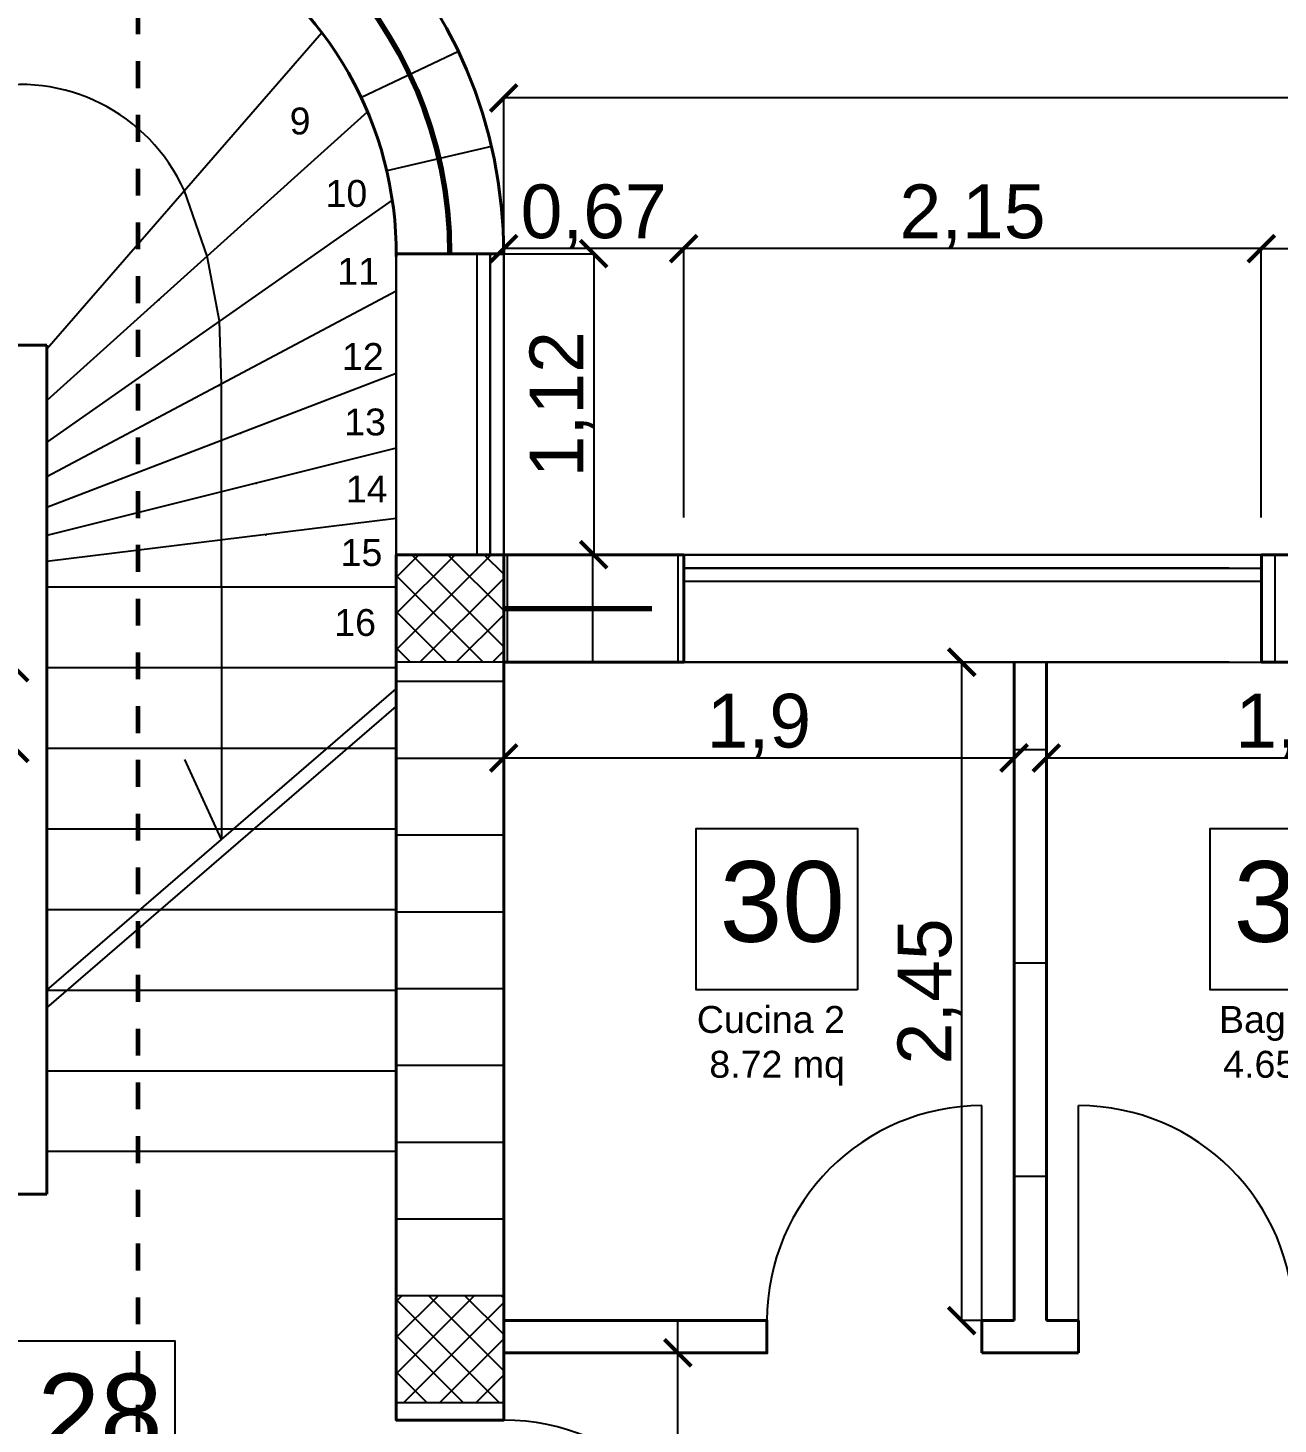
# Model space of a CAD drawing. Header units: millimetres. Extents: x 2459 to 3981, y 1231 to 4850.
# Drawn here: x 3704.05 to 3708.71, y 1289.06 to 1294.25 of the extents above; entities that cross this region are included whole.
import ezdxf

# ---------------------------------------------------------------- set-up
doc = ezdxf.new("R2010")
doc.units = ezdxf.units.MM
doc.linetypes.add('JIS_02_0.7', pattern=[1.35, 0.75, -0.6])
doc.linetypes.add('TRATTEGGIATA', pattern=[0.75, 0.5, -0.25])
for name, color, linetype, lineweight in [('linee murature', 253, 'Continuous', 70), ('linee muri', 7, 'Continuous', 40), ('SEZIONI', 7, 'TRATTEGGIATA', 60)]:
    doc.layers.add(name, color=color, linetype=linetype, lineweight=lineweight)
doc.layers.add('quoteee', color=7, linetype='Continuous')
doc.styles.get("Standard").update_dxf_attribs({"font": 'arial.ttf'})
doc.dimstyles.new('Copia di ISO-25', dxfattribs={"dimtxt": 0.2, "dimasz": 0.1, "dimexe": 0, "dimexo": 0, "dimgap": 0, "dimtad": 3, "dimtxsty": 'Standard', "dimblk": 'ARCHTICK', "dimcen": -2.5, "dimclrd": 256, "dimclre": 256, "dimclrt": 256, "dimadec": 0, "dimazin": 0, "dimtfac": 1, "dimtmove": 2, "dimatfit": 3, "dimldrblk": 'ARCHTICK', "dimfxl": 1, "dimfxlon": 1, "dimtfillclr": 256, "dimlwd": -1, "dimlwe": -1, "dimarcsym": 0})
pattern_1 = [(45, (-1.35194, 0.4), (-0.067351921, 0.067351921), []), (135, (-1.35194, 0.4), (-0.067351921, -0.067351921), [])]

# ---------------------------------------------------------------- blocks, each defined once
blk = doc.blocks.new('_ArchTick')
at = {"color": 0, "linetype": 'ByBlock', "const_width": 0.15}
blk.add_lwpolyline([(-0.5, -0.5), (0.5, 0.5)], dxfattribs=at)
blk = doc.blocks.new('*D338')
at = {"layer": 'Defpoints', "color": 0, "lineweight": -3, "ltscale": 0.01, "transparency": 16777216}
for p in [(3705.8247, 1291.8906), (3707.7247, 1291.8906), (3707.7247, 1291.5342)]:
    blk.add_point(p, dxfattribs=at)
at = {"layer": 'quoteee', "ltscale": 0.01, "transparency": 16777216}
for p, q in [((3705.8247, 1291.8906), (3705.8247, 1291.5342)), ((3707.7247, 1291.8906), (3707.7247, 1291.5342)), ((3705.8247, 1291.5342), (3707.7247, 1291.5342))]:
    blk.add_line(p, q, dxfattribs=at)
at = {"layer": 'quoteee', "ltscale": 0.01, "transparency": 16777216, "xscale": 0.1, "yscale": 0.1, "zscale": 0.1, "rotation": 180}
blk.add_blockref('_ArchTick', (3705.8247, 1291.5342), dxfattribs=at)
at = {"layer": 'quoteee', "ltscale": 0.01, "transparency": 16777216, "xscale": 0.1, "yscale": 0.1, "zscale": 0.1}
blk.add_blockref('_ArchTick', (3707.7247, 1291.5342), dxfattribs=at)
at = {"layer": 'quoteee', "ltscale": 0.01, "transparency": 16777216, "insert": (3706.7747, 1291.6544), "char_height": 0.2, "attachment_point": 5}
blk.add_mtext('1,9', dxfattribs=at)
blk = doc.blocks.new('*D339')
at = {"layer": 'Defpoints', "color": 0, "lineweight": -3, "ltscale": 0.01, "transparency": 16777216}
for p in [(3707.8447, 1291.8906), (3709.7947, 1291.8906), (3709.7947, 1291.5342)]:
    blk.add_point(p, dxfattribs=at)
at = {"layer": 'quoteee', "ltscale": 0.01, "transparency": 16777216}
for p, q in [((3707.8447, 1291.8906), (3707.8447, 1291.5342)), ((3709.7947, 1291.8906), (3709.7947, 1291.5342)), ((3707.8447, 1291.5342), (3709.7947, 1291.5342))]:
    blk.add_line(p, q, dxfattribs=at)
at = {"layer": 'quoteee', "ltscale": 0.01, "transparency": 16777216, "xscale": 0.1, "yscale": 0.1, "zscale": 0.1, "rotation": 180}
blk.add_blockref('_ArchTick', (3707.8447, 1291.5342), dxfattribs=at)
at = {"layer": 'quoteee', "ltscale": 0.01, "transparency": 16777216, "xscale": 0.1, "yscale": 0.1, "zscale": 0.1}
blk.add_blockref('_ArchTick', (3709.7947, 1291.5342), dxfattribs=at)
at = {"layer": 'quoteee', "ltscale": 0.01, "transparency": 16777216, "insert": (3708.8197, 1291.6544), "char_height": 0.2, "attachment_point": 5}
blk.add_mtext('1,95', dxfattribs=at)
blk = doc.blocks.new('*D355')
at = {"layer": 'Defpoints', "color": 0, "lineweight": -3, "ltscale": 0.01, "transparency": 16777216}
for p in [(3707.5295, 1291.8906), (3707.7247, 1291.8906), (3707.7247, 1289.4406)]:
    blk.add_point(p, dxfattribs=at)
at = {"layer": 'quoteee', "ltscale": 0.01, "transparency": 16777216}
for p, q in [((3707.7247, 1291.8906), (3707.5295, 1291.8906)), ((3707.5295, 1289.4406), (3707.5295, 1291.8906)), ((3707.7247, 1289.4406), (3707.5295, 1289.4406))]:
    blk.add_line(p, q, dxfattribs=at)
at = {"layer": 'quoteee', "ltscale": 0.01, "transparency": 16777216, "xscale": 0.1, "yscale": 0.1, "zscale": 0.1}
for p, rotation in [((3707.5295, 1291.8906), 90), ((3707.5295, 1289.4406), 270)]:
    blk.add_blockref('_ArchTick', p, dxfattribs=dict(at, rotation=rotation))
at = {"layer": 'quoteee', "ltscale": 0.01, "transparency": 16777216, "insert": (3707.4093, 1290.6656), "char_height": 0.2, "attachment_point": 5, "rotation": 90}
blk.add_mtext('2,45', dxfattribs=at)
blk = doc.blocks.new('*D249')
at = {"layer": 'Defpoints', "color": 0, "lineweight": -3, "transparency": 16777216}
for p in [(3712.2147, 1295.3345), (3695.9147, 1292.2906), (3712.2147, 1292.2906)]:
    blk.add_point(p, dxfattribs=at)
at = {"layer": 'quoteee', "transparency": 16777216}
for p, q in [((3695.9147, 1294.3345), (3695.9147, 1295.3345)), ((3695.9147, 1295.3345), (3712.2147, 1295.3345)), ((3712.2147, 1294.3345), (3712.2147, 1295.3345))]:
    blk.add_line(p, q, dxfattribs=at)
at = {"layer": 'quoteee', "transparency": 16777216, "xscale": 0.1, "yscale": 0.1, "zscale": 0.1, "rotation": 180}
blk.add_blockref('_ArchTick', (3695.9147, 1295.3345), dxfattribs=at)
at = {"layer": 'quoteee', "transparency": 16777216, "xscale": 0.1, "yscale": 0.1, "zscale": 0.1}
blk.add_blockref('_ArchTick', (3712.2147, 1295.3345), dxfattribs=at)
at = {"layer": 'quoteee', "transparency": 16777216, "insert": (3704.0647, 1295.4547), "char_height": 0.2, "attachment_point": 5}
blk.add_mtext('16,3', dxfattribs=at)
blk = doc.blocks.new('*D250')
at = {"layer": 'Defpoints', "color": 0, "lineweight": -3, "transparency": 16777216}
for p in [(3705.8247, 1293.4106), (3705.8247, 1292.2906), (3706.1597, 1292.2906)]:
    blk.add_point(p, dxfattribs=at)
at = {"layer": 'quoteee', "transparency": 16777216}
for p, q in [((3705.8247, 1293.4106), (3706.1597, 1293.4106)), ((3706.1597, 1293.4106), (3706.1597, 1292.2906)), ((3705.8247, 1292.2906), (3706.1597, 1292.2906))]:
    blk.add_line(p, q, dxfattribs=at)
at = {"layer": 'quoteee', "transparency": 16777216, "xscale": 0.1, "yscale": 0.1, "zscale": 0.1}
for p, rotation in [((3706.1597, 1293.4106), 90), ((3706.1597, 1292.2906), 270)]:
    blk.add_blockref('_ArchTick', p, dxfattribs=dict(at, rotation=rotation))
at = {"layer": 'quoteee', "transparency": 16777216, "insert": (3706.0396, 1292.8506), "char_height": 0.2, "attachment_point": 5, "rotation": 90}
blk.add_mtext('1,12', dxfattribs=at)
blk = doc.blocks.new('*D251')
at = {"layer": 'Defpoints', "color": 0, "lineweight": -3, "transparency": 16777216}
for p in [(3705.8247, 1293.4296), (3705.8247, 1292.2906), (3706.4947, 1292.2906)]:
    blk.add_point(p, dxfattribs=at)
at = {"layer": 'quoteee', "transparency": 16777216}
for p, q in [((3705.8247, 1292.4296), (3705.8247, 1293.4296)), ((3706.4947, 1293.4296), (3705.8247, 1293.4296)), ((3706.4947, 1292.4296), (3706.4947, 1293.4296))]:
    blk.add_line(p, q, dxfattribs=at)
at = {"layer": 'quoteee', "transparency": 16777216, "xscale": 0.1, "yscale": 0.1, "zscale": 0.1, "rotation": 180}
blk.add_blockref('_ArchTick', (3705.8247, 1293.4296), dxfattribs=at)
at = {"layer": 'quoteee', "transparency": 16777216, "xscale": 0.1, "yscale": 0.1, "zscale": 0.1}
blk.add_blockref('_ArchTick', (3706.4947, 1293.4296), dxfattribs=at)
at = {"layer": 'quoteee', "transparency": 16777216, "insert": (3706.1597, 1293.5497), "char_height": 0.2, "attachment_point": 5}
blk.add_mtext('0,67', dxfattribs=at)
blk = doc.blocks.new('*D252')
at = {"layer": 'Defpoints', "color": 0, "lineweight": -3, "transparency": 16777216}
for p in [(3706.4947, 1293.4296), (3706.4947, 1292.2906), (3708.6447, 1292.2906)]:
    blk.add_point(p, dxfattribs=at)
at = {"layer": 'quoteee', "transparency": 16777216}
for p, q in [((3706.4947, 1292.4296), (3706.4947, 1293.4296)), ((3708.6447, 1293.4296), (3706.4947, 1293.4296)), ((3708.6447, 1292.4296), (3708.6447, 1293.4296))]:
    blk.add_line(p, q, dxfattribs=at)
at = {"layer": 'quoteee', "transparency": 16777216, "xscale": 0.1, "yscale": 0.1, "zscale": 0.1, "rotation": 180}
blk.add_blockref('_ArchTick', (3706.4947, 1293.4296), dxfattribs=at)
at = {"layer": 'quoteee', "transparency": 16777216, "xscale": 0.1, "yscale": 0.1, "zscale": 0.1}
blk.add_blockref('_ArchTick', (3708.6447, 1293.4296), dxfattribs=at)
at = {"layer": 'quoteee', "transparency": 16777216, "insert": (3707.5697, 1293.5497), "char_height": 0.2, "attachment_point": 5}
blk.add_mtext('2,15', dxfattribs=at)
blk = doc.blocks.new('*D253')
at = {"layer": 'Defpoints', "color": 0, "lineweight": -3, "transparency": 16777216}
for p in [(3712.2147, 1293.4296), (3708.6447, 1292.2906), (3712.2147, 1292.2906)]:
    blk.add_point(p, dxfattribs=at)
at = {"layer": 'quoteee', "transparency": 16777216}
for p, q in [((3708.6447, 1292.4296), (3708.6447, 1293.4296)), ((3708.6447, 1293.4296), (3712.2147, 1293.4296)), ((3712.2147, 1292.4296), (3712.2147, 1293.4296))]:
    blk.add_line(p, q, dxfattribs=at)
at = {"layer": 'quoteee', "transparency": 16777216, "xscale": 0.1, "yscale": 0.1, "zscale": 0.1, "rotation": 180}
blk.add_blockref('_ArchTick', (3708.6447, 1293.4296), dxfattribs=at)
at = {"layer": 'quoteee', "transparency": 16777216, "xscale": 0.1, "yscale": 0.1, "zscale": 0.1}
blk.add_blockref('_ArchTick', (3712.2147, 1293.4296), dxfattribs=at)
at = {"layer": 'quoteee', "transparency": 16777216, "insert": (3710.4297, 1293.5497), "char_height": 0.2, "attachment_point": 5}
blk.add_mtext('3,57', dxfattribs=at)
blk = doc.blocks.new('*D254')
at = {"layer": 'Defpoints', "color": 0, "lineweight": -3, "transparency": 16777216}
for p in [(3705.8247, 1293.9904), (3705.8247, 1292.2906), (3712.2147, 1292.2906)]:
    blk.add_point(p, dxfattribs=at)
at = {"layer": 'quoteee', "transparency": 16777216}
for p, q in [((3705.8247, 1292.9904), (3705.8247, 1293.9904)), ((3712.2147, 1293.9904), (3705.8247, 1293.9904)), ((3712.2147, 1292.9904), (3712.2147, 1293.9904))]:
    blk.add_line(p, q, dxfattribs=at)
at = {"layer": 'quoteee', "transparency": 16777216, "xscale": 0.1, "yscale": 0.1, "zscale": 0.1, "rotation": 180}
blk.add_blockref('_ArchTick', (3705.8247, 1293.9904), dxfattribs=at)
at = {"layer": 'quoteee', "transparency": 16777216, "xscale": 0.1, "yscale": 0.1, "zscale": 0.1}
blk.add_blockref('_ArchTick', (3712.2147, 1293.9904), dxfattribs=at)
at = {"layer": 'quoteee', "transparency": 16777216, "insert": (3709.0197, 1294.1106), "char_height": 0.2, "attachment_point": 5}
blk.add_mtext('6,39', dxfattribs=at)
blk = doc.blocks.new('*D463')
at = {"layer": 'Defpoints', "color": 0, "lineweight": -3, "transparency": 16777216}
for p in [(3706.4147, 1289.3206), (3706.4725, 1289.3206), (3706.4147, 1285.3206)]:
    blk.add_point(p, dxfattribs=at)
at = {"layer": 'quoteee', "transparency": 16777216}
for p, q in [((3706.4147, 1289.3206), (3706.4725, 1289.3206)), ((3706.4725, 1285.3206), (3706.4725, 1289.3206)), ((3706.4147, 1285.3206), (3706.4725, 1285.3206))]:
    blk.add_line(p, q, dxfattribs=at)
at = {"layer": 'quoteee', "transparency": 16777216, "xscale": 0.1, "yscale": 0.1, "zscale": 0.1}
for p, rotation in [((3706.4725, 1289.3206), 90), ((3706.4725, 1285.3206), 270)]:
    blk.add_blockref('_ArchTick', p, dxfattribs=dict(at, rotation=rotation))
at = {"layer": 'quoteee', "transparency": 16777216, "insert": (3706.3725, 1287.3206), "char_height": 0.2, "attachment_point": 5, "rotation": 90}
blk.add_mtext('4', dxfattribs=at)
blk = doc.blocks.new('*D407')
at = {"layer": 'Defpoints', "color": 0, "lineweight": -3, "transparency": 16777216}
for p in [(3704.0047, 1291.8706), (3704.0047, 1291.5706), (3704.0047, 1291.5706)]:
    blk.add_point(p, dxfattribs=at)
at = {"layer": 'quoteee', "transparency": 16777216}
blk.add_line((3704.0047, 1291.8706), (3704.0047, 1291.5706), dxfattribs=at)
at = {"layer": 'quoteee', "transparency": 16777216, "xscale": 0.1, "yscale": 0.1, "zscale": 0.1}
for p, rotation in [((3704.0047, 1291.8706), 90), ((3704.0047, 1291.5706), 270)]:
    blk.add_blockref('_ArchTick', p, dxfattribs=dict(at, rotation=rotation))
at = {"layer": 'quoteee', "transparency": 16777216, "insert": (3703.7292, 1291.7206), "char_height": 0.2, "attachment_point": 5, "rotation": 90}
blk.add_mtext('0,3', dxfattribs=at)

msp = doc.modelspace()

# ---------------------------------------------------------------- hatches: boundary and pattern name
at = {"linetype": 'Continuous'}
h = msp.add_hatch(dxfattribs=at)
h.set_pattern_fill('ANSI37', color=256, scale=0.03)
h.set_pattern_definition(pattern_1)
h.paths.add_polyline_path([(3712.214742, 1289.534637), (3711.815965, 1289.534637), (3711.814742, 1289.533414), (3711.814742, 1289.144162), (3711.824267, 1289.134637), (3712.214742, 1289.134637)])
h.paths.add_polyline_path([(3707.817242, 1280.470565), (3707.417242, 1280.470565), (3707.417242, 1280.070565), (3707.817242, 1280.070565)])
h.paths.add_polyline_path([(3712.214742, 1280.470565), (3711.814742, 1280.470565), (3711.814742, 1280.070565), (3712.214742, 1280.070565)])
h.paths.add_polyline_path([(3712.214742, 1285.320565), (3711.814742, 1285.320565), (3711.814742, 1284.920565), (3712.214742, 1284.920565)])
h.paths.add_polyline_path([(3712.214742, 1292.290565), (3711.814742, 1292.290565), (3711.814742, 1291.890565), (3712.214742, 1291.890565)])
h.paths.add_polyline_path([(3709.204742, 1292.290565), (3708.804742, 1292.290565), (3708.804742, 1291.890565), (3709.204742, 1291.890565)])
h.paths.add_polyline_path([(3705.824742, 1292.290565), (3705.424742, 1292.290565), (3705.424742, 1291.897159), (3705.431336, 1291.890565), (3705.824742, 1291.890565)])
h.paths.add_polyline_path([(3705.824742, 1289.534637), (3705.424742, 1289.534637), (3705.424742, 1289.134637), (3705.824742, 1289.134637)])
h.paths.add_polyline_path([(3703.999742, 1280.470565), (3703.599742, 1280.470565), (3703.599742, 1280.070565), (3703.999742, 1280.070565)])
h.paths.add_polyline_path([(3705.824742, 1285.320565), (3705.424742, 1285.320565), (3705.424742, 1284.920565), (3705.824742, 1284.920565)])
h.paths.add_polyline_path([(3707.819742, 1285.320565), (3707.419742, 1285.320565), (3707.419742, 1284.920565), (3707.554742, 1284.920565), (3707.819742, 1284.920565)])
h.paths.add_polyline_path([(3695.914742, 1291.890565), (3696.314742, 1291.890565), (3696.314742, 1292.290565), (3695.914742, 1292.290565)])
h.paths.add_polyline_path([(3698.924742, 1292.290565), (3698.924742, 1291.890565), (3699.324742, 1291.890565), (3699.324742, 1292.290565)])
h.paths.add_polyline_path([(3702.304742, 1292.290565), (3702.304742, 1291.890565), (3702.704742, 1291.890565), (3702.704742, 1292.290565)])
h.paths.add_polyline_path([(3702.704742, 1289.534637), (3702.304742, 1289.534637), (3702.304742, 1289.134637), (3702.704742, 1289.134637)])
h.paths.add_polyline_path([(3696.314742, 1289.134637), (3696.314742, 1289.534637), (3695.914742, 1289.534637), (3695.914742, 1289.134637)])
h.paths.add_polyline_path([(3702.304742, 1285.320565), (3702.304742, 1284.920565), (3702.704742, 1284.920565), (3702.704742, 1285.320565)])
h.paths.add_polyline_path([(3700.674742, 1284.920565), (3700.674742, 1285.320565), (3700.274742, 1285.320565), (3700.274742, 1284.920565)])
h.paths.add_polyline_path([(3696.314742, 1284.920565), (3696.314742, 1285.320565), (3695.914742, 1285.320565), (3695.914742, 1284.920565)])
h.paths.add_polyline_path([(3700.274742, 1280.470565), (3700.274742, 1280.070565), (3700.674742, 1280.070565), (3700.674742, 1280.470565)])
h.paths.add_polyline_path([(3696.314742, 1280.070565), (3696.314742, 1280.470565), (3695.914742, 1280.470565), (3695.914742, 1280.070565)])
h = msp.add_hatch()
h.set_pattern_fill('ANSI37', color=256, scale=0.03)
h.set_pattern_definition(pattern_1)
h.paths.add_polyline_path([(3712.214742, 1289.534637), (3711.815965, 1289.534637), (3711.814742, 1289.533414), (3711.814742, 1289.144162), (3711.824267, 1289.134637), (3712.214742, 1289.134637)])
h.paths.add_polyline_path([(3707.817242, 1280.470565), (3707.417242, 1280.470565), (3707.417242, 1280.070565), (3707.817242, 1280.070565)])
h.paths.add_polyline_path([(3712.214742, 1280.470565), (3711.814742, 1280.470565), (3711.814742, 1280.070565), (3712.214742, 1280.070565)])
h.paths.add_polyline_path([(3712.214742, 1285.320565), (3711.814742, 1285.320565), (3711.814742, 1284.920565), (3712.214742, 1284.920565)])
h.paths.add_polyline_path([(3712.214742, 1292.290565), (3711.814742, 1292.290565), (3711.814742, 1291.890565), (3712.214742, 1291.890565)])
h.paths.add_polyline_path([(3709.204742, 1292.290565), (3708.804742, 1292.290565), (3708.804742, 1291.890565), (3709.204742, 1291.890565)])
h.paths.add_polyline_path([(3705.824742, 1292.290565), (3705.424742, 1292.290565), (3705.424742, 1291.897159), (3705.431336, 1291.890565), (3705.824742, 1291.890565)])
h.paths.add_polyline_path([(3705.824742, 1289.534637), (3705.424742, 1289.534637), (3705.424742, 1289.134637), (3705.824742, 1289.134637)])
h.paths.add_polyline_path([(3703.999742, 1280.470565), (3703.599742, 1280.470565), (3703.599742, 1280.070565), (3703.999742, 1280.070565)])
h.paths.add_polyline_path([(3705.824742, 1285.320565), (3705.424742, 1285.320565), (3705.424742, 1284.920565), (3705.824742, 1284.920565)])
h.paths.add_polyline_path([(3707.819742, 1285.320565), (3707.419742, 1285.320565), (3707.419742, 1284.920565), (3707.554742, 1284.920565), (3707.819742, 1284.920565)])
h.paths.add_polyline_path([(3695.914742, 1291.890565), (3696.314742, 1291.890565), (3696.314742, 1292.290565), (3695.914742, 1292.290565)])
h.paths.add_polyline_path([(3698.924742, 1292.290565), (3698.924742, 1291.890565), (3699.324742, 1291.890565), (3699.324742, 1292.290565)])
h.paths.add_polyline_path([(3702.304742, 1292.290565), (3702.304742, 1291.890565), (3702.704742, 1291.890565), (3702.704742, 1292.290565)])
h.paths.add_polyline_path([(3702.704742, 1289.534637), (3702.304742, 1289.534637), (3702.304742, 1289.134637), (3702.704742, 1289.134637)])
h.paths.add_polyline_path([(3696.314742, 1289.134637), (3696.314742, 1289.534637), (3695.914742, 1289.534637), (3695.914742, 1289.134637)])
h.paths.add_polyline_path([(3702.304742, 1285.320565), (3702.304742, 1284.920565), (3702.704742, 1284.920565), (3702.704742, 1285.320565)])
h.paths.add_polyline_path([(3700.674742, 1284.920565), (3700.674742, 1285.320565), (3700.274742, 1285.320565), (3700.274742, 1284.920565)])
h.paths.add_polyline_path([(3696.314742, 1284.920565), (3696.314742, 1285.320565), (3695.914742, 1285.320565), (3695.914742, 1284.920565)])
h.paths.add_polyline_path([(3700.274742, 1280.470565), (3700.274742, 1280.070565), (3700.674742, 1280.070565), (3700.674742, 1280.470565)])
h.paths.add_polyline_path([(3696.314742, 1280.070565), (3696.314742, 1280.470565), (3695.914742, 1280.470565), (3695.914742, 1280.070565)])

# ---------------------------------------------------------------- linework, layer by layer
for p, q in [((3704.124742, 1293.056348), (3705.147771, 1294.233209)), ((3704.124742, 1293.056348), (3705.147771, 1294.233209)), ((3705.295622, 1293.993371), (3705.657029, 1294.164785)), ((3705.31816, 1293.938434), (3704.124742, 1292.863876)), ((3705.391142, 1293.720063), (3705.780646, 1293.811092)), ((3705.410116, 1293.609753), (3704.124742, 1292.709725)), ((3704.721451, 1293.401155), (3704.636257, 1293.644779)), ((3704.767429, 1293.159739), (3704.721451, 1293.401155)), ((3705.424742, 1292.290565), (3705.424742, 1293.410565)), ((3705.424742, 1292.290565), (3705.424742, 1293.410565)), ((3705.424742, 1292.290565), (3705.424742, 1293.410565)), ((3705.824742, 1293.410565), (3705.424742, 1293.410565)), ((3705.424742, 1292.290565), (3705.424742, 1293.400175)), ((3705.774742, 1293.410565), (3705.774742, 1292.290565)), ((3705.824742, 1292.290565), (3705.824742, 1293.410565)), ((3705.824742, 1292.290565), (3705.824742, 1293.410565)), ((3705.424742, 1293.271203), (3704.124742, 1292.579981)), ((3704.774742, 1292.925592), (3704.767429, 1293.159739)), ((3704.004742, 1293.070565), (3704.124742, 1293.070565)), ((3704.124742, 1293.070565), (3704.124742, 1289.910565)), ((3705.424742, 1292.965163), (3704.124742, 1292.46614)), ((3704.774742, 1292.715652), (3704.774742, 1292.925592)), ((3704.774742, 1292.52461), (3704.774742, 1292.715652)), ((3705.424742, 1292.686674), (3704.124742, 1292.362547)), ((3704.774742, 1292.344919), (3704.774742, 1292.52461)), ((3704.774742, 1292.344919), (3704.774742, 1292.52461)), ((3705.424742, 1292.424729), (3704.124742, 1292.265109)), ((3705.424742, 1292.424729), (3704.124742, 1292.265109)), ((3704.774742, 1292.170565), (3704.774742, 1292.344919)), ((3704.774742, 1292.170565), (3704.774742, 1292.344919)), ((3705.824742, 1292.290565), (3705.424742, 1292.290565)), ((3705.824742, 1292.290565), (3705.424742, 1292.290565)), ((3705.424742, 1292.290565), (3705.824742, 1292.290565)), ((3705.824742, 1292.290565), (3705.424742, 1292.290565)), ((3705.824742, 1292.290565), (3705.424742, 1292.290565)), ((3705.424742, 1292.290565), (3705.824742, 1292.290565)), ((3705.424742, 1292.290565), (3705.824742, 1292.290565)), ((3705.424742, 1289.070565), (3705.424742, 1292.290565)), ((3705.774742, 1292.290565), (3705.724742, 1292.290565)), ((3705.774742, 1292.290565), (3705.724742, 1292.290565)), ((3706.494742, 1292.290565), (3705.824742, 1292.290565)), ((3705.824742, 1292.290565), (3706.494742, 1292.290565)), ((3706.494742, 1292.290565), (3705.824742, 1292.290565)), ((3705.837452, 1292.290565), (3705.837452, 1291.890565)), ((3705.837452, 1292.290565), (3705.837452, 1291.890565)), ((3706.154952, 1292.290565), (3706.154952, 1291.890565)), ((3706.154952, 1292.290565), (3706.154952, 1291.890565)), ((3706.472452, 1292.290565), (3706.472452, 1291.890565)), ((3706.472452, 1292.290565), (3706.472452, 1291.890565)), ((3706.494742, 1291.890565), (3706.494742, 1292.290565)), ((3706.494742, 1292.290565), (3708.644742, 1292.290565)), ((3706.494742, 1291.890565), (3706.494742, 1292.290565)), ((3706.494742, 1292.290565), (3708.644742, 1292.290565)), ((3706.494742, 1292.290565), (3706.494742, 1291.890565)), ((3708.524742, 1292.290565), (3706.494742, 1292.290565)), ((3706.494742, 1291.890565), (3706.494742, 1292.290565)), ((3706.494742, 1292.290565), (3708.644742, 1292.290565)), ((3706.494742, 1292.290565), (3706.494742, 1291.890565)), ((3708.524742, 1292.290565), (3706.494742, 1292.290565)), ((3706.494742, 1291.890565), (3706.494742, 1292.290565)), ((3708.644742, 1292.290565), (3708.644742, 1291.890565)), ((3708.644742, 1292.290565), (3712.214742, 1292.290565)), ((3708.644742, 1292.290565), (3708.644742, 1291.890565)), ((3708.644742, 1292.290565), (3708.644742, 1291.890565)), ((3708.644742, 1292.290565), (3712.214742, 1292.290565)), ((3708.804742, 1292.290565), (3708.644742, 1292.290565)), ((3708.644742, 1292.290565), (3708.644742, 1291.890565)), ((3708.694952, 1292.290565), (3708.694952, 1291.890565)), ((3708.694952, 1292.290565), (3708.694952, 1291.890565)), ((3708.524742, 1292.240565), (3706.494742, 1292.240565)), ((3706.494742, 1292.240565), (3706.494742, 1292.190565)), ((3708.524742, 1292.240565), (3706.494742, 1292.240565)), ((3706.494742, 1292.240565), (3706.494742, 1292.190565)), ((3704.124742, 1292.170565), (3705.424742, 1292.170565)), ((3704.124742, 1292.170565), (3705.424742, 1292.170565)), ((3704.774742, 1292.170565), (3704.774742, 1291.231324)), ((3705.431336, 1291.890565), (3705.424742, 1291.897159)), ((3705.431336, 1291.890565), (3705.424742, 1291.897159)), ((3706.494742, 1291.890565), (3705.824742, 1291.890565)), ((3705.824742, 1289.440565), (3705.824742, 1291.890565)), ((3705.824742, 1291.890565), (3706.494742, 1291.890565)), ((3705.824742, 1291.890565), (3706.494742, 1291.890565)), ((3705.824742, 1291.890565), (3706.494742, 1291.890565)), ((3706.494742, 1291.890565), (3708.644742, 1291.890565)), ((3708.524742, 1291.890565), (3706.494742, 1291.890565)), ((3706.494742, 1291.890565), (3708.644742, 1291.890565)), ((3708.524742, 1291.890565), (3706.494742, 1291.890565)), ((3707.724742, 1289.440565), (3707.724742, 1291.890565)), ((3707.844742, 1291.890565), (3707.844742, 1289.440565)), ((3708.644742, 1291.890565), (3709.794742, 1291.890565)), ((3708.644742, 1291.890565), (3711.814742, 1291.890565)), ((3708.644742, 1291.890565), (3708.804742, 1291.890565)), ((3704.124742, 1291.870565), (3705.424742, 1291.870565)), ((3704.124742, 1291.870565), (3705.424742, 1291.870565)), ((3704.124742, 1290.670565), (3705.424742, 1291.792084)), ((3705.424742, 1291.819465), (3705.824742, 1291.819465)), ((3705.424742, 1291.819465), (3705.824742, 1291.819465)), ((3704.124742, 1290.604529), (3705.424742, 1291.726049)), ((3704.124742, 1291.570565), (3705.424742, 1291.570565)), ((3704.774742, 1291.231324), (3704.638285, 1291.528087)), ((3705.424742, 1291.533715), (3705.824742, 1291.533715)), ((3705.424742, 1291.533715), (3705.824742, 1291.533715)), ((3707.724742, 1291.565465), (3707.844742, 1291.565465)), ((3707.724742, 1291.565465), (3707.844742, 1291.565465)), ((3704.124742, 1291.270565), (3705.424742, 1291.270565)), ((3705.424742, 1291.247965), (3705.824742, 1291.247965)), ((3705.424742, 1291.247965), (3705.824742, 1291.247965)), ((3704.124742, 1290.970565), (3705.424742, 1290.970565)), ((3705.424742, 1290.962215), (3705.824742, 1290.962215)), ((3705.424742, 1290.962215), (3705.824742, 1290.962215)), ((3707.724742, 1290.771715), (3707.844742, 1290.771715)), ((3707.724742, 1290.771715), (3707.844742, 1290.771715)), ((3704.124742, 1290.670565), (3705.424742, 1290.670565)), ((3705.424742, 1290.676465), (3705.824742, 1290.676465)), ((3705.424742, 1290.676465), (3705.824742, 1290.676465)), ((3705.424742, 1290.390715), (3705.824742, 1290.390715)), ((3705.424742, 1290.390715), (3705.824742, 1290.390715)), ((3704.124742, 1290.370565), (3705.424742, 1290.370565)), ((3707.604742, 1289.440565), (3707.604742, 1290.240565)), ((3707.964742, 1289.440565), (3707.964742, 1290.240565)), ((3704.124742, 1290.070565), (3705.424742, 1290.070565)), ((3705.424742, 1290.104965), (3705.824742, 1290.104965)), ((3705.424742, 1290.104965), (3705.824742, 1290.104965)), ((3707.724742, 1289.977965), (3707.844742, 1289.977965)), ((3707.724742, 1289.977965), (3707.844742, 1289.977965)), ((3704.124742, 1289.910565), (3704.004742, 1289.910565)), ((3705.424742, 1289.819215), (3705.824742, 1289.819215)), ((3705.424742, 1289.819215), (3705.824742, 1289.819215)), ((3706.472452, 1289.320565), (3706.472452, 1289.440565)), ((3706.472452, 1289.320565), (3706.472452, 1289.440565)), ((3707.964742, 1289.320565), (3707.964742, 1289.440565)), ((3705.824742, 1289.070565), (3705.824742, 1289.320565))]:
    msp.add_line(p, q, dxfattribs=at)
for p, q in [((3704.124742, 1293.056348), (3705.147771, 1294.233209)), ((3704.124742, 1293.056348), (3705.147771, 1294.233209)), ((3705.295622, 1293.993371), (3705.657029, 1294.164785)), ((3705.31816, 1293.938434), (3704.124742, 1292.863876)), ((3705.391142, 1293.720063), (3705.780646, 1293.811092)), ((3705.410116, 1293.609753), (3704.124742, 1292.709725)), ((3704.721451, 1293.401155), (3704.636257, 1293.644779)), ((3704.767429, 1293.159739), (3704.721451, 1293.401155)), ((3705.424742, 1292.290565), (3705.424742, 1293.410565)), ((3705.424742, 1292.290565), (3705.424742, 1293.410565)), ((3705.424742, 1292.290565), (3705.424742, 1293.410565)), ((3705.424742, 1292.290565), (3705.424742, 1293.400175)), ((3705.774742, 1293.410565), (3705.774742, 1292.290565)), ((3705.824742, 1292.290565), (3705.824742, 1293.410565)), ((3705.824742, 1292.290565), (3705.824742, 1293.410565)), ((3705.424742, 1293.271203), (3704.124742, 1292.579981)), ((3704.774742, 1292.925592), (3704.767429, 1293.159739)), ((3705.424742, 1292.965163), (3704.124742, 1292.46614)), ((3704.774742, 1292.715652), (3704.774742, 1292.925592)), ((3704.774742, 1292.52461), (3704.774742, 1292.715652)), ((3705.424742, 1292.686674), (3704.124742, 1292.362547)), ((3704.774742, 1292.344919), (3704.774742, 1292.52461)), ((3704.774742, 1292.344919), (3704.774742, 1292.52461)), ((3705.424742, 1292.424729), (3704.124742, 1292.265109)), ((3705.424742, 1292.424729), (3704.124742, 1292.265109)), ((3704.774742, 1292.170565), (3704.774742, 1292.344919)), ((3704.774742, 1292.170565), (3704.774742, 1292.344919)), ((3705.824742, 1292.290565), (3705.424742, 1292.290565)), ((3705.824742, 1292.290565), (3705.424742, 1292.290565)), ((3705.424742, 1292.290565), (3705.824742, 1292.290565)), ((3705.824742, 1292.290565), (3705.424742, 1292.290565)), ((3705.824742, 1292.290565), (3705.424742, 1292.290565)), ((3705.424742, 1292.290565), (3705.824742, 1292.290565)), ((3705.774742, 1292.290565), (3705.724742, 1292.290565)), ((3705.774742, 1292.290565), (3705.724742, 1292.290565)), ((3706.494742, 1292.290565), (3705.824742, 1292.290565)), ((3705.824742, 1292.290565), (3706.494742, 1292.290565)), ((3706.494742, 1292.290565), (3708.644742, 1292.290565)), ((3706.494742, 1292.290565), (3708.644742, 1292.290565)), ((3708.524742, 1292.290565), (3706.494742, 1292.290565)), ((3706.494742, 1292.290565), (3708.644742, 1292.290565)), ((3708.524742, 1292.290565), (3706.494742, 1292.290565)), ((3708.644742, 1292.290565), (3708.644742, 1291.890565)), ((3708.644742, 1292.290565), (3712.214742, 1292.290565)), ((3708.644742, 1292.290565), (3708.644742, 1291.890565)), ((3708.644742, 1292.290565), (3708.644742, 1291.890565)), ((3708.644742, 1292.290565), (3712.214742, 1292.290565)), ((3708.524742, 1292.240565), (3706.494742, 1292.240565)), ((3706.494742, 1292.240565), (3706.494742, 1292.190565)), ((3708.524742, 1292.240565), (3706.494742, 1292.240565)), ((3706.494742, 1292.240565), (3706.494742, 1292.190565)), ((3704.124742, 1292.170565), (3705.424742, 1292.170565)), ((3704.124742, 1292.170565), (3705.424742, 1292.170565)), ((3704.774742, 1292.170565), (3704.774742, 1291.231324)), ((3706.494742, 1291.890565), (3705.824742, 1291.890565)), ((3705.824742, 1289.440565), (3705.824742, 1291.890565)), ((3705.824742, 1291.890565), (3706.494742, 1291.890565)), ((3705.824742, 1291.890565), (3706.494742, 1291.890565)), ((3706.494742, 1291.890565), (3708.644742, 1291.890565)), ((3708.524742, 1291.890565), (3706.494742, 1291.890565)), ((3706.494742, 1291.890565), (3708.644742, 1291.890565)), ((3708.524742, 1291.890565), (3706.494742, 1291.890565)), ((3708.644742, 1291.890565), (3709.794742, 1291.890565)), ((3708.644742, 1291.890565), (3711.814742, 1291.890565)), ((3704.124742, 1291.870565), (3705.424742, 1291.870565)), ((3704.124742, 1291.870565), (3705.424742, 1291.870565)), ((3704.124742, 1290.670565), (3705.424742, 1291.792084)), ((3704.124742, 1290.604529), (3705.424742, 1291.726049)), ((3704.124742, 1291.570565), (3705.424742, 1291.570565)), ((3704.774742, 1291.231324), (3704.638285, 1291.528087)), ((3704.124742, 1291.270565), (3705.424742, 1291.270565)), ((3704.124742, 1290.970565), (3705.424742, 1290.970565)), ((3704.124742, 1290.670565), (3705.424742, 1290.670565)), ((3704.124742, 1290.370565), (3705.424742, 1290.370565)), ((3707.604742, 1289.440565), (3707.604742, 1290.240565)), ((3707.964742, 1289.440565), (3707.964742, 1290.240565)), ((3704.124742, 1290.070565), (3705.424742, 1290.070565)), ((3705.824742, 1289.070565), (3705.824742, 1289.320565))]:
    msp.add_line(p, q)
at = {"linetype": 'Continuous', "ltscale": 0.01}
for p, q in [((3705.424742, 1292.290565), (3705.424742, 1289.070565)), ((3705.824742, 1291.890565), (3705.824742, 1289.070565)), ((3707.724742, 1291.890565), (3707.724742, 1289.440565)), ((3707.844742, 1291.890565), (3707.724742, 1291.890565)), ((3707.844742, 1291.890565), (3707.724742, 1291.890565)), ((3707.724742, 1291.890565), (3707.724742, 1289.440565)), ((3707.724742, 1291.890565), (3707.724742, 1289.440565)), ((3707.844742, 1291.890565), (3707.844742, 1289.440565)), ((3707.844742, 1291.890565), (3707.844742, 1289.440565)), ((3707.844742, 1291.890565), (3707.844742, 1289.440565)), ((3706.804742, 1289.440565), (3705.824742, 1289.440565)), ((3706.804742, 1289.440565), (3706.804742, 1289.320565)), ((3707.724742, 1289.440565), (3707.604742, 1289.440565)), ((3707.724742, 1289.440565), (3707.604742, 1289.440565)), ((3707.604742, 1289.440565), (3707.604742, 1289.320565)), ((3707.844742, 1289.440565), (3707.964742, 1289.440565)), ((3707.844742, 1289.440565), (3707.964742, 1289.440565)), ((3707.964742, 1289.440565), (3707.964742, 1289.320565)), ((3707.964742, 1289.440565), (3707.964742, 1289.320565)), ((3706.804742, 1289.320565), (3705.824742, 1289.320565)), ((3705.824742, 1289.320565), (3705.824742, 1289.070565)), ((3707.844742, 1289.320565), (3707.604742, 1289.320565)), ((3707.964742, 1289.320565), (3707.844742, 1289.320565)), ((3705.824742, 1289.070565), (3705.424742, 1289.070565))]:
    msp.add_line(p, q, dxfattribs=at)
at = {"ltscale": 0.01}
for p, q in [((3705.424742, 1292.290565), (3705.424742, 1289.070565)), ((3707.724742, 1291.890565), (3707.724742, 1289.440565)), ((3707.844742, 1291.890565), (3707.724742, 1291.890565)), ((3707.844742, 1291.890565), (3707.724742, 1291.890565)), ((3707.844742, 1291.890565), (3707.844742, 1289.440565)), ((3705.824742, 1289.320565), (3705.824742, 1289.070565)), ((3705.824742, 1289.070565), (3705.424742, 1289.070565))]:
    msp.add_line(p, q, dxfattribs=at)
at = {"linetype": 'Continuous'}
for points in [[(3705.824742, 1293.410565), (3705.824742, 1292.290565), (3705.824742, 1293.410565), (3705.424742, 1293.410565)], [(3705.424742, 1293.410565), (3705.424742, 1292.290565), (3705.824742, 1292.290565), (3705.824742, 1293.410565)], [(3705.724742, 1293.410565), (3705.724742, 1292.290565), (3705.774742, 1292.290565), (3705.774742, 1293.410565)], [(3707.724742, 1289.440565), (3707.724742, 1291.890565), (3707.844742, 1291.890565), (3707.844742, 1289.440565)], [(3707.844742, 1289.320565), (3707.724742, 1289.320565)]]:
    msp.add_lwpolyline(points, dxfattribs=at)
for points in [[(3705.824742, 1293.410565), (3705.824742, 1292.290565), (3705.824742, 1293.410565), (3705.424742, 1293.410565)], [(3705.424742, 1293.410565), (3705.424742, 1292.290565), (3705.824742, 1292.290565), (3705.824742, 1293.410565)], [(3705.724742, 1293.410565), (3705.724742, 1292.290565), (3705.774742, 1292.290565), (3705.774742, 1293.410565)], [(3707.724742, 1289.440565), (3707.724742, 1291.890565), (3707.844742, 1291.890565), (3707.844742, 1289.440565)], [(3707.844742, 1289.320565), (3707.724742, 1289.320565)]]:
    msp.add_lwpolyline(points)
for points in [[(3705.824742, 1291.890565), (3705.424742, 1291.890565), (3705.424742, 1292.290565), (3705.824742, 1292.290565)], [(3705.424742, 1292.290565), (3705.824742, 1292.290565), (3705.824742, 1289.070565), (3705.424742, 1289.070565)], [(3706.494742, 1292.290565), (3705.824742, 1292.290565), (3705.824742, 1291.890565), (3706.494742, 1291.890565)], [(3706.494742, 1291.890565), (3708.644742, 1291.890565), (3708.644742, 1292.290565), (3706.494742, 1292.290565)], [(3708.804742, 1292.290565), (3708.644742, 1292.290565), (3708.644742, 1291.890565), (3708.804742, 1291.890565)], [(3708.644742, 1292.240565), (3708.644742, 1292.190565), (3706.494742, 1292.190565), (3706.494742, 1292.240565)], [(3708.644742, 1292.240565), (3708.644742, 1292.190565), (3706.494742, 1292.190565), (3706.494742, 1292.240565)], [(3707.141107, 1290.671465), (3706.541107, 1290.671465), (3706.541107, 1291.271465), (3707.141107, 1291.271465)], [(3709.053864, 1290.671465), (3708.453864, 1290.671465), (3708.453864, 1291.271465), (3709.053864, 1291.271465)], [(3705.824742, 1289.134637), (3705.424742, 1289.134637), (3705.424742, 1289.534637), (3705.824742, 1289.534637)], [(3705.824742, 1289.440565), (3706.804742, 1289.440565), (3706.804742, 1289.320565), (3705.824742, 1289.320565)], [(3705.824742, 1289.440565), (3706.804742, 1289.440565), (3706.804742, 1289.320565), (3705.824742, 1289.320565)], [(3704.002047, 1288.764474), (3704.602047, 1288.764474), (3704.602047, 1289.364474), (3704.002047, 1289.364474)]]:
    msp.add_lwpolyline(points, close=True, dxfattribs=at)
for points in [[(3705.824742, 1291.890565), (3705.424742, 1291.890565), (3705.424742, 1292.290565), (3705.824742, 1292.290565)], [(3706.494742, 1291.890565), (3708.644742, 1291.890565), (3708.644742, 1292.290565), (3706.494742, 1292.290565)], [(3708.804742, 1292.290565), (3708.644742, 1292.290565), (3708.644742, 1291.890565), (3708.804742, 1291.890565)], [(3708.644742, 1292.240565), (3708.644742, 1292.190565), (3706.494742, 1292.190565), (3706.494742, 1292.240565)], [(3708.644742, 1292.240565), (3708.644742, 1292.190565), (3706.494742, 1292.190565), (3706.494742, 1292.240565)], [(3707.141107, 1290.671465), (3706.541107, 1290.671465), (3706.541107, 1291.271465), (3707.141107, 1291.271465)], [(3709.053864, 1290.671465), (3708.453864, 1290.671465), (3708.453864, 1291.271465), (3709.053864, 1291.271465)], [(3705.824742, 1289.134637), (3705.424742, 1289.134637), (3705.424742, 1289.534637), (3705.824742, 1289.534637)], [(3704.002047, 1288.764474), (3704.602047, 1288.764474), (3704.602047, 1289.364474), (3704.002047, 1289.364474)]]:
    msp.add_lwpolyline(points, close=True)
for centre, radius, start, end in [((3704.064742, 1293.410565), 1.76, 360, 180), ((3704.064742, 1293.410565), 1.76, 360, 180), ((3704.064762, 1293.410565), 1.36002, 359.562293, 180), ((3704.064762, 1293.410565), 1.36002, 359.562293, 180), ((3704.024877, 1293.369947), 0.670317, 24.210295, 181.333625), ((3707.604742, 1289.440565), 0.8, 90, 180), ((3707.964742, 1289.440565), 0.8, 360, 90), ((3705.824742, 1288.270565), 0.8, 360, 90)]:
    msp.add_arc(centre, radius, start, end, dxfattribs=at)
for centre, radius, start, end in [((3704.064742, 1293.410565), 1.76, 360, 180), ((3704.064762, 1293.410565), 1.36002, 359.562293, 180), ((3704.024877, 1293.369947), 0.670317, 24.210295, 181.333625), ((3707.604742, 1289.440565), 0.8, 90, 180), ((3707.964742, 1289.440565), 0.8, 360, 90), ((3705.824742, 1288.270565), 0.8, 360, 90)]:
    msp.add_arc(centre, radius, start, end)
for p in [(3704.541311, 1293.238957), (3704.662671, 1293.086387), (3704.764533, 1292.920164), (3704.845377, 1292.742766), (3704.904, 1292.556838), (3704.904, 1292.556838), (3704.939527, 1292.365152), (3704.939527, 1292.365152)]:
    msp.add_point(p, dxfattribs=at)
for p in [(3704.541311, 1293.238957), (3704.662671, 1293.086387), (3704.764533, 1292.920164), (3704.845377, 1292.742766), (3704.904, 1292.556838), (3704.904, 1292.556838), (3704.939527, 1292.365152), (3704.939527, 1292.365152)]:
    msp.add_point(p)
at = {"layer": 'linee murature', "linetype": 'Continuous'}
msp.add_line((3705.824742, 1292.090565), (3706.376065, 1292.090565), dxfattribs=at)
at = {"layer": 'linee murature', "lineweight": 70}
msp.add_line((3705.824742, 1292.090565), (3706.376065, 1292.090565), dxfattribs=at)
at = {"layer": 'linee murature', "linetype": 'Continuous'}
msp.add_arc((3704.064762, 1293.410565), 1.56002, 0, 180, dxfattribs=at)
at = {"layer": 'linee murature', "lineweight": 70}
msp.add_arc((3704.064762, 1293.410565), 1.56002, 0, 180, dxfattribs=at)
at = {"layer": 'linee muri'}
for p, q in [((3705.824742, 1293.410565), (3705.424742, 1293.410565)), ((3704.004742, 1293.070565), (3704.124742, 1293.070565)), ((3704.124742, 1293.070565), (3704.124742, 1289.910565)), ((3705.424742, 1289.070565), (3705.424742, 1292.290565)), ((3705.424742, 1292.290565), (3705.824742, 1292.290565)), ((3706.494742, 1292.290565), (3705.824742, 1292.290565)), ((3706.494742, 1291.890565), (3706.494742, 1292.290565)), ((3706.494742, 1291.890565), (3706.494742, 1292.290565)), ((3706.494742, 1292.290565), (3706.494742, 1291.890565)), ((3706.494742, 1291.890565), (3706.494742, 1292.290565)), ((3706.494742, 1292.290565), (3706.494742, 1291.890565)), ((3706.494742, 1291.890565), (3706.494742, 1292.290565)), ((3708.804742, 1292.290565), (3708.644742, 1292.290565)), ((3708.644742, 1292.290565), (3708.644742, 1291.890565)), ((3705.824742, 1291.890565), (3706.494742, 1291.890565)), ((3707.724742, 1289.440565), (3707.724742, 1291.890565)), ((3707.844742, 1291.890565), (3707.844742, 1289.440565)), ((3708.644742, 1291.890565), (3708.804742, 1291.890565)), ((3704.124742, 1289.910565), (3704.004742, 1289.910565)), ((3707.964742, 1289.320565), (3707.964742, 1289.440565))]:
    msp.add_line(p, q, dxfattribs=at)
at = {"layer": 'linee muri', "ltscale": 0.01}
for p, q in [((3705.824742, 1291.890565), (3705.824742, 1289.070565)), ((3707.724742, 1291.890565), (3707.724742, 1289.440565)), ((3707.724742, 1291.890565), (3707.724742, 1289.440565)), ((3707.844742, 1291.890565), (3707.844742, 1289.440565)), ((3707.844742, 1291.890565), (3707.844742, 1289.440565)), ((3706.804742, 1289.440565), (3705.824742, 1289.440565)), ((3706.804742, 1289.440565), (3706.804742, 1289.320565)), ((3707.724742, 1289.440565), (3707.604742, 1289.440565)), ((3707.724742, 1289.440565), (3707.604742, 1289.440565)), ((3707.604742, 1289.440565), (3707.604742, 1289.320565)), ((3707.844742, 1289.440565), (3707.964742, 1289.440565)), ((3707.844742, 1289.440565), (3707.964742, 1289.440565)), ((3707.964742, 1289.440565), (3707.964742, 1289.320565)), ((3707.964742, 1289.440565), (3707.964742, 1289.320565)), ((3706.804742, 1289.320565), (3705.824742, 1289.320565)), ((3707.844742, 1289.320565), (3707.604742, 1289.320565)), ((3707.964742, 1289.320565), (3707.844742, 1289.320565))]:
    msp.add_line(p, q, dxfattribs=at)
at = {"layer": 'linee muri'}
for points in [[(3705.424742, 1292.290565), (3705.824742, 1292.290565), (3705.824742, 1289.070565), (3705.424742, 1289.070565)], [(3706.494742, 1292.290565), (3705.824742, 1292.290565), (3705.824742, 1291.890565), (3706.494742, 1291.890565)], [(3705.824742, 1289.440565), (3706.804742, 1289.440565), (3706.804742, 1289.320565), (3705.824742, 1289.320565)], [(3705.824742, 1289.440565), (3706.804742, 1289.440565), (3706.804742, 1289.320565), (3705.824742, 1289.320565)]]:
    msp.add_lwpolyline(points, close=True, dxfattribs=at)
for centre, radius, start in [((3704.064742, 1293.410565), 1.76, 360), ((3704.064762, 1293.410565), 1.36002, 359.562293)]:
    msp.add_arc(centre, radius, start, 180, dxfattribs=at)
at = {"layer": 'SEZIONI', "linetype": 'JIS_02_0.7', "ltscale": 0.01}
msp.add_lwpolyline([(3704.910435, 1277.239057), (3705.104525, 1277.426953), (3704.464722, 1277.426953), (3704.464722, 1296.77353), (3704.784591, 1296.77353), (3704.59726, 1297.02762)], dxfattribs=at)

# ---------------------------------------------------------------- texts
at = {"linetype": 'Continuous', "char_height": 0.1, "attachment_point": 1}
for s, insert in [('9', (3705.028145, 1293.954588)), ('10', (3705.161631, 1293.684887)), ('11', (3705.205162, 1293.394886)), ('12', (3705.222523, 1293.078105)), ('13', (3705.231227, 1292.834504)), ('14', (3705.237032, 1292.585102)), ('15', (3705.217742, 1292.348803)), ('16', (3705.194058, 1292.088418))]:
    msp.add_mtext_dynamic_manual_height_columns(s, width=0.33547779, gutter_width=12.5, heights=[0.146462], dxfattribs=dict(at, insert=insert))
at = {"char_height": 0.1}
for s, width, heights, insert, attachment_point in [('9', 0.33547779, [0.146462], (3705.028145, 1293.954588), 1), ('10', 0.33547779, [0.146462], (3705.161631, 1293.684887), 1), ('11', 0.33547779, [0.146462], (3705.205162, 1293.394886), 1), ('12', 0.33547779, [0.146462], (3705.222523, 1293.078105), 1), ('13', 0.33547779, [0.146462], (3705.231227, 1292.834504), 1), ('14', 0.33547779, [0.146462], (3705.237032, 1292.585102), 1), ('15', 0.33547779, [0.146462], (3705.217742, 1292.348803), 1), ('16', 0.33547779, [0.146462], (3705.194058, 1292.088418), 1), ('Cucina 2\\P8.72 mq', 0.67143367, [0.512188], (3707.094808, 1290.611279), 3), ('Bagno 2\\P4.65 mq', 0.6, [0], (3709.007564, 1290.611279), 3)]:
    msp.add_mtext_dynamic_manual_height_columns(s, width=width, gutter_width=12.5, heights=heights, dxfattribs=dict(at, insert=insert, attachment_point=attachment_point))
at = {"linetype": 'Continuous', "char_height": 0.3, "attachment_point": 1}
for s, insert in [('30', (3706.628548, 1291.150265)), ('31', (3708.541304, 1291.150265)), ('28', (3704.089488, 1289.243274))]:
    msp.add_mtext(s, dxfattribs=dict(at, insert=insert))
at = {"char_height": 0.3, "attachment_point": 1}
for s, insert in [('30', (3706.628548, 1291.150265)), ('31', (3708.541304, 1291.150265)), ('28', (3704.089488, 1289.243274))]:
    msp.add_mtext(s, dxfattribs=dict(at, insert=insert))

# ---------------------------------------------------------------- dimensions: what is measured, and where the dimension line sits
at = {"layer": 'quoteee'}
dim = msp.add_linear_dim(base=(3712.214742, 1295.334483), p1=(3695.914742, 1292.290565), p2=(3712.214742, 1292.290565), dimstyle='Copia di ISO-25', dxfattribs=at)
dim.commit()
dim.dimension.update_dxf_attribs({"geometry": '*D249', "text_midpoint": (3704.064742, 1295.454674)})
for base, p1, p2, angle, picture, middle in [((3705.824742, 1293.99042), (3712.214742, 1292.290565), (3705.824742, 1292.290565), 180, '*D254', (3709.019742, 1294.110611)), ((3705.824742, 1293.429557), (3706.494742, 1292.290565), (3705.824742, 1292.290565), 180, '*D251', (3706.159742, 1293.549748)), ((3706.494742, 1293.429557), (3708.644742, 1292.290565), (3706.494742, 1292.290565), 180, '*D252', (3707.569742, 1293.549748)), ((3712.214742, 1293.429557), (3708.644742, 1292.290565), (3712.214742, 1292.290565), 180, '*D253', (3710.429742, 1293.549748)), ((3706.159742, 1292.290565), (3705.824742, 1293.410565), (3705.824742, 1292.290565), 90, '*D250', (3706.039551, 1292.850565)), ((3706.472452, 1289.320565), (3706.414742, 1285.320565), (3706.414742, 1289.320565), 90, '*D463', (3706.372452, 1287.320565))]:
    dim = msp.add_linear_dim(base=base, p1=p1, p2=p2, angle=angle, dimstyle='Copia di ISO-25', dxfattribs=at)
    dim.commit()
    dim.dimension.update_dxf_attribs({"geometry": picture, "text_midpoint": middle})
at = {"layer": 'quoteee', "ltscale": 0.01}
dim = msp.add_linear_dim(base=(3707.529466, 1291.890565), p1=(3707.724742, 1289.440565), p2=(3707.724742, 1291.890565), angle=90, dimstyle='Copia di ISO-25', dxfattribs=at)
dim.commit()
dim.dimension.update_dxf_attribs({"geometry": '*D355', "text_midpoint": (3707.409275, 1290.665565)})
at = {"layer": 'quoteee'}
dim = msp.add_linear_dim(base=(3704.004742, 1291.570565), p1=(3704.004742, 1291.870565), p2=(3704.004742, 1291.570565), angle=90, dimstyle='Copia di ISO-25', dxfattribs=at)
dim.commit()
dim.dimension.update_dxf_attribs({"geometry": '*D407', "text_midpoint": (3703.729153, 1291.720565), "dimtype": 160})
at = {"layer": 'quoteee', "ltscale": 0.01}
for base, p1, p2, picture, middle in [((3707.724742, 1291.534204), (3705.824742, 1291.890565), (3707.724742, 1291.890565), '*D338', (3706.774742, 1291.654395)), ((3709.794742, 1291.534204), (3707.844742, 1291.890565), (3709.794742, 1291.890565), '*D339', (3708.819742, 1291.654395))]:
    dim = msp.add_linear_dim(base=base, p1=p1, p2=p2, dimstyle='Copia di ISO-25', dxfattribs=at)
    dim.commit()
    dim.dimension.update_dxf_attribs({"geometry": picture, "text_midpoint": middle})

doc.saveas('drawing.dxf')
